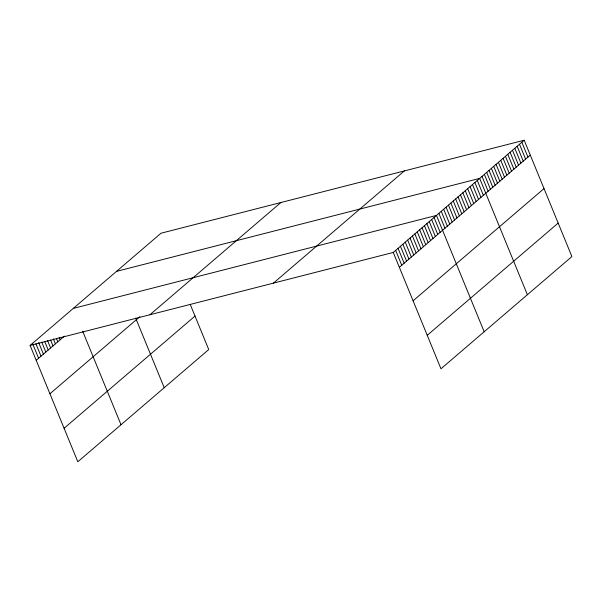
<?xml version="1.0" encoding="UTF-8"?>
<svg xmlns="http://www.w3.org/2000/svg" width="602" height="602" viewBox="0 0 602 602"><rect width="100%" height="100%" fill="white"/><g stroke="black" fill="none" stroke-linecap="round" stroke-linejoin="round"><path stroke-width="0.9" d="M190.292 304.574L208.743 349.551L77.816 461.764L30.1 345.428L161.027 233.215L524.184 140.236L571.9 256.572L440.973 368.785L393.257 252.449L524.184 140.236M36.203 360.297L64.406 336.127M49.928 393.783L139.86 316.712M149.943 314.741L280.871 202.535M64.083 428.278L195.01 316.073M273.413 283.128L404.348 170.923M399.359 267.318L530.287 155.105M413.085 300.804L544.02 188.592M427.239 335.299L558.167 223.086M116.517 271.367L479.674 178.388L527.382 294.724M73.309 308.397L436.465 215.418L484.174 331.755M30.1 345.428L393.257 252.449M521.844 142.245L527.946 157.114M519.503 144.254L525.599 159.124M517.156 146.263L523.258 161.133M514.815 148.265L520.918 163.142M512.475 150.274L518.57 165.151M510.127 152.283L516.23 167.153M507.787 154.293L513.882 169.162M505.447 156.302L511.542 171.171M503.099 158.311L509.202 173.18M500.759 160.313L506.854 175.19M498.411 162.322L504.514 177.199M496.071 164.331L502.173 179.208M493.73 166.34L499.826 181.21M491.382 168.349L497.485 183.219M489.042 170.358L495.145 185.228M486.702 172.36L492.797 187.237M484.354 174.369L490.457 189.246M482.014 176.378L488.117 191.255M477.273 180.442L483.368 195.319M474.873 182.504L480.968 197.373M472.472 184.558L478.567 199.435M470.072 186.62L476.167 201.489M467.671 188.674L473.766 203.544M465.271 190.729L471.366 205.606M462.87 192.79L468.966 207.66M460.47 194.845L466.565 209.714M458.069 196.899L464.165 211.776M455.669 198.961L461.764 213.83M453.268 201.015L459.364 215.892M450.868 203.077L456.963 217.947M448.467 205.131L454.563 220.001M446.067 207.186L452.162 222.063M443.666 209.248L449.762 224.117M441.266 211.302L447.361 226.171M438.866 213.356L444.961 228.233M434.065 217.472L440.16 232.349M431.664 219.534L437.759 234.404M429.264 221.589L435.359 236.458M426.863 223.643L432.958 238.52M424.463 225.705L430.558 240.574M422.062 227.759L428.157 242.629M419.662 229.813L425.757 244.69M417.261 231.875L423.356 246.745M414.861 233.93L420.956 248.807M412.46 235.992L418.556 250.861M410.06 238.046L416.155 252.915M407.659 240.1L413.755 254.977M405.259 242.162L411.362 257.031M402.858 244.216L408.961 259.093M400.458 246.278L406.561 261.148M398.057 248.333L404.16 263.202M395.657 250.387L401.76 265.264M135.691 318.127L164.226 387.703M82.677 331.243L121.017 424.734M59.184 337.248L60.2 339.731M56.445 338.482L57.8 341.785M53.367 338.881L55.399 343.84M50.628 340.115L52.999 345.902M47.55 340.521L50.606 347.956M44.811 341.748L48.205 350.01M41.734 342.154L45.805 352.072M38.656 342.561L43.404 354.126M35.917 343.795L41.004 356.188M32.5 343.373L38.603 358.243"/></g></svg>
